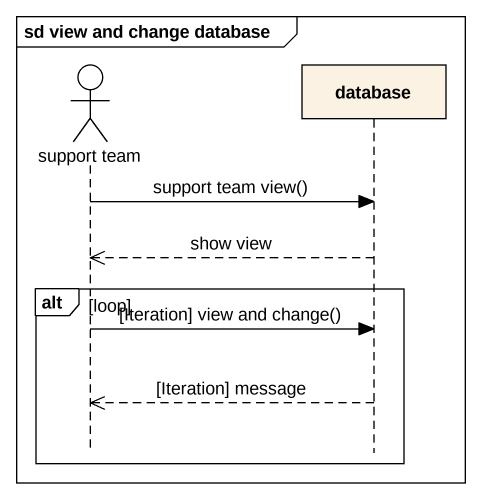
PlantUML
@startuml
mainframe sd view and change database
hide footbox
actor "support team" as support_team
participant "database" as database_

support_team -> database_ : support team view()
database_ -->> support_team : show view
alt loop
  support_team -> database_ : [Iteration] view and change()
  database_ -->> support_team : [Iteration] message
end
@enduml
